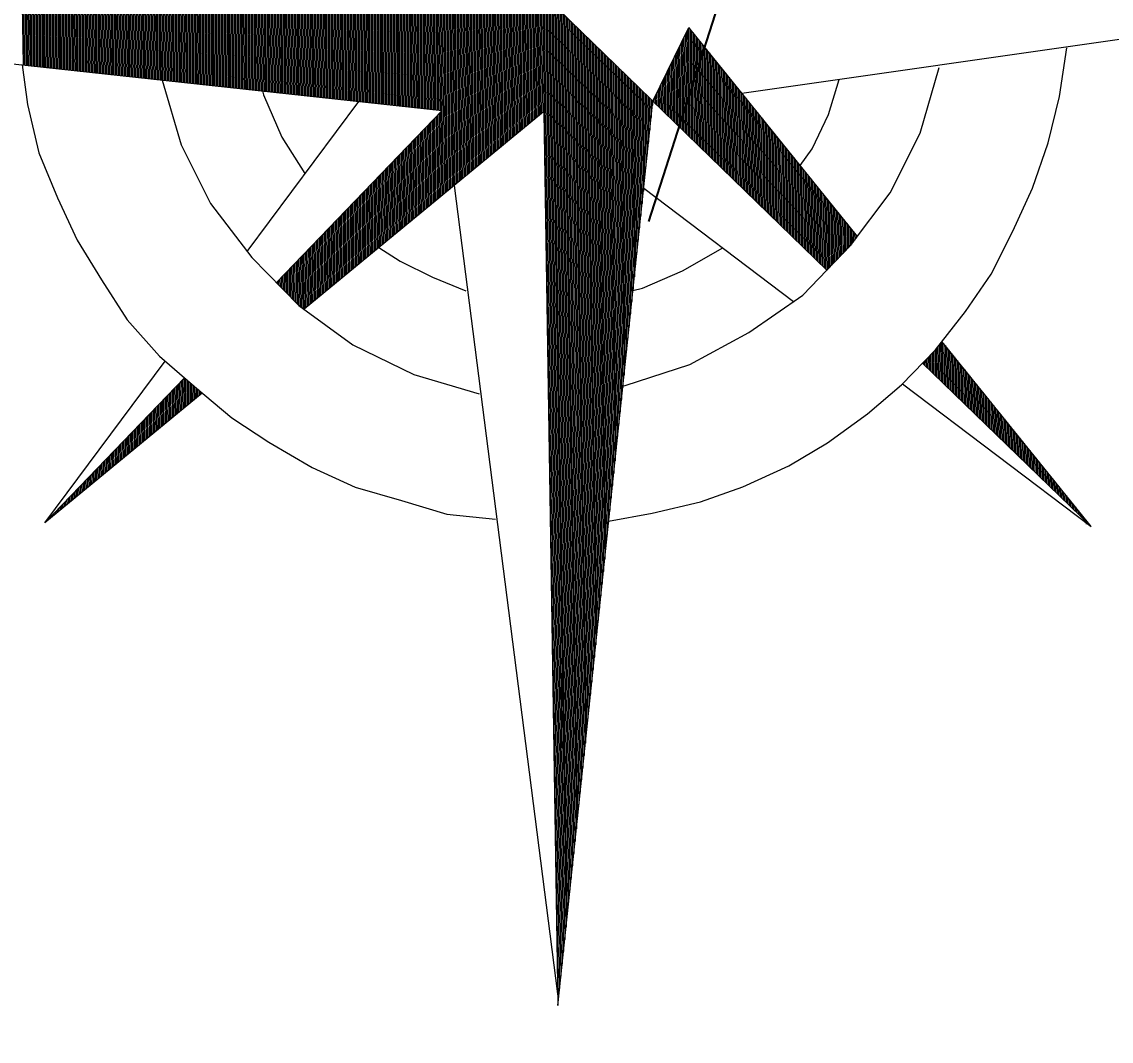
# Model space of a CAD drawing. Header units: metres. Extents: x -2639 to -2278, y 1912 to 2089.
# Drawn here: x -2352.7 to -2346.46, y 2069.83 to 2075.67 of the extents above; entities that cross this region are included whole.
import ezdxf

# ---------------------------------------------------------------- set-up
doc = ezdxf.new("R2010")
doc.units = ezdxf.units.M
for name, color, linetype in [('02', 2, 'Continuous'), ('4', 5, 'Continuous'), ('CONTORNO', 3, 'Continuous')]:
    doc.layers.add(name, color=color, linetype=linetype)
doc.layers.add('PLUMA-01', color=9, linetype='Continuous', lineweight=9)
doc.styles.add('ARIAL NARROW', font='ARIALN.TTF')

# ---------------------------------------------------------------- blocks, each defined once
blk = doc.blocks.new('*X4')
at = {"color": 0}
for p, q in [((-1.03065, 3.48125), (-1.02875, 3.48125)), ((-1.02905, 3.4825), (-1.0275, 3.4825)), ((-1.02745, 3.48375), (-1.02625, 3.48375)), ((-1.04187, 3.4725), (-1.0375, 3.4725)), ((-1.04026, 3.47375), (-1.03625, 3.47375)), ((-1.03866, 3.475), (-1.035, 3.475)), ((-1.03706, 3.47625), (-1.03375, 3.47625)), ((-1.03546, 3.4775), (-1.0325, 3.4775)), ((-1.03386, 3.47875), (-1.03125, 3.47875)), ((-1.03225, 3.48), (-1.03, 3.48)), ((-1.05308, 3.46375), (-1.04625, 3.46375)), ((-1.05148, 3.465), (-1.045, 3.465)), ((-1.04988, 3.46625), (-1.04375, 3.46625)), ((-1.04828, 3.4675), (-1.0425, 3.4675)), ((-1.04667, 3.46875), (-1.04125, 3.46875)), ((-1.04507, 3.47), (-1.04, 3.47)), ((-1.04347, 3.47125), (-1.03875, 3.47125)), ((-1.0659, 3.45375), (-1.05625, 3.45375)), ((-1.0643, 3.455), (-1.055, 3.455)), ((-1.06269, 3.45625), (-1.05375, 3.45625)), ((-1.06109, 3.4575), (-1.0525, 3.4575)), ((-1.05949, 3.45875), (-1.05125, 3.45875)), ((-1.05789, 3.46), (-1.05, 3.46)), ((-1.05629, 3.46125), (-1.04875, 3.46125)), ((-1.05468, 3.4625), (-1.0475, 3.4625)), ((-1.07711, 3.445), (-1.065, 3.445)), ((-1.07551, 3.44625), (-1.06375, 3.44625)), ((-1.07391, 3.4475), (-1.0625, 3.4475)), ((-1.07231, 3.44875), (-1.06125, 3.44875)), ((-1.07071, 3.45), (-1.06, 3.45)), ((-1.0691, 3.45125), (-1.05875, 3.45125)), ((-1.0675, 3.4525), (-1.0575, 3.4525)), ((-1.08833, 3.43625), (-1.07375, 3.43625)), ((-1.08673, 3.4375), (-1.0725, 3.4375)), ((-1.08512, 3.43875), (-1.07125, 3.43875)), ((-1.08352, 3.44), (-1.07, 3.44)), ((-1.08192, 3.44125), (-1.06875, 3.44125)), ((-1.08032, 3.4425), (-1.0675, 3.4425)), ((-1.07872, 3.44375), (-1.06625, 3.44375)), ((-1.10115, 3.42625), (-1.08375, 3.42625)), ((-1.09954, 3.4275), (-1.0825, 3.4275)), ((-1.09794, 3.42875), (-1.08125, 3.42875)), ((-1.09634, 3.43), (-1.08, 3.43)), ((-1.09474, 3.43125), (-1.07875, 3.43125)), ((-1.09314, 3.4325), (-1.0775, 3.4325)), ((-1.09153, 3.43375), (-1.07625, 3.43375)), ((-1.08993, 3.435), (-1.075, 3.435)), ((-1.11236, 3.4175), (-1.0925, 3.4175)), ((-1.11076, 3.41875), (-1.09125, 3.41875)), ((-1.10916, 3.42), (-1.09, 3.42)), ((-1.10756, 3.42125), (-1.08875, 3.42125)), ((-1.10595, 3.4225), (-1.0875, 3.4225)), ((-1.10435, 3.42375), (-1.08625, 3.42375)), ((-1.10275, 3.425), (-1.085, 3.425)), ((-1.12358, 3.40875), (-1.10125, 3.40875)), ((-1.12197, 3.41), (-1.1, 3.41)), ((-1.12037, 3.41125), (-1.09875, 3.41125)), ((-1.11877, 3.4125), (-1.0975, 3.4125)), ((-1.11717, 3.41375), (-1.09625, 3.41375)), ((-1.11557, 3.415), (-1.095, 3.415)), ((-1.11396, 3.41625), (-1.09375, 3.41625)), ((-1.13639, 3.39875), (-1.11125, 3.39875)), ((-1.13479, 3.4), (-1.11, 3.4)), ((-1.13319, 3.40125), (-1.10875, 3.40125)), ((-1.13159, 3.4025), (-1.1075, 3.4025)), ((-1.12999, 3.40375), (-1.10625, 3.40375)), ((-1.12838, 3.405), (-1.105, 3.405)), ((-1.12678, 3.40625), (-1.10375, 3.40625)), ((-1.12518, 3.4075), (-1.1025, 3.4075)), ((-1.14761, 3.39), (-1.12, 3.39)), ((-1.14601, 3.39125), (-1.11875, 3.39125)), ((-1.1444, 3.3925), (-1.1175, 3.3925)), ((-1.1428, 3.39375), (-1.11625, 3.39375)), ((-1.1412, 3.395), (-1.115, 3.395)), ((-1.1396, 3.39625), (-1.11375, 3.39625)), ((-1.138, 3.3975), (-1.1125, 3.3975)), ((-1.16043, 3.38), (-1.13, 3.38)), ((-1.15882, 3.38125), (-1.12875, 3.38125)), ((-1.15722, 3.3825), (-1.1275, 3.3825)), ((-1.15562, 3.38375), (-1.12625, 3.38375)), ((-1.15402, 3.385), (-1.125, 3.385)), ((-1.15242, 3.38625), (-1.12375, 3.38625)), ((-1.15081, 3.3875), (-1.1225, 3.3875)), ((-1.14921, 3.38875), (-1.12125, 3.38875)), ((-1.17164, 3.37125), (-1.13875, 3.37125)), ((-1.17004, 3.3725), (-1.1375, 3.3725)), ((-1.16844, 3.37375), (-1.13625, 3.37375)), ((-1.16684, 3.375), (-1.135, 3.375)), ((-1.16523, 3.37625), (-1.13375, 3.37625)), ((-1.16363, 3.3775), (-1.1325, 3.3775)), ((-1.16203, 3.37875), (-1.13125, 3.37875)), ((-1.17965, 3.365), (-1.145, 3.365)), ((-1.17885, 3.36375), (-1.14625, 3.36375)), ((-1.17805, 3.36625), (-1.14375, 3.36625)), ((-1.17731, 3.3625), (-1.1475, 3.3625)), ((-1.17645, 3.3675), (-1.1425, 3.3675)), ((-1.17485, 3.36875), (-1.14125, 3.36875)), ((-1.17324, 3.37), (-1.14, 3.37)), ((-1.17577, 3.36125), (-1.14875, 3.36125)), ((-1.17423, 3.36), (-1.15, 3.36)), ((-1.17275, 3.35875), (-1.15125, 3.35875)), ((-1.1715, 3.3575), (-1.1525, 3.3575)), ((-1.17025, 3.35625), (-1.15375, 3.35625)), ((-1.169, 3.355), (-1.155, 3.355)), ((-1.16775, 3.35375), (-1.15625, 3.35375)), ((-1.1665, 3.3525), (-1.1575, 3.3525)), ((-1.16525, 3.35125), (-1.15875, 3.35125)), ((-1.164, 3.35), (-1.16, 3.35)), ((-1.16275, 3.34875), (-1.16125, 3.34875)), ((-1.27738, 3.28875), (-1.26175, 3.28875)), ((-1.27578, 3.29), (-1.26329, 3.29)), ((-1.27418, 3.29125), (-1.26491, 3.29125)), ((-1.27258, 3.2925), (-1.26653, 3.2925)), ((-1.27098, 3.29375), (-1.26815, 3.29375)), ((-1.2886, 3.28), (-1.253, 3.28)), ((-1.287, 3.28125), (-1.25425, 3.28125)), ((-1.28539, 3.2825), (-1.2555, 3.2825)), ((-1.28379, 3.28375), (-1.25675, 3.28375)), ((-1.28219, 3.285), (-1.258, 3.285)), ((-1.28059, 3.28625), (-1.25925, 3.28625)), ((-1.27899, 3.2875), (-1.2605, 3.2875)), ((-1.30142, 3.27), (-1.243, 3.27)), ((-1.29981, 3.27125), (-1.24425, 3.27125)), ((-1.29821, 3.2725), (-1.2455, 3.2725)), ((-1.29661, 3.27375), (-1.24675, 3.27375)), ((-1.29501, 3.275), (-1.248, 3.275)), ((-1.29341, 3.27625), (-1.24925, 3.27625)), ((-1.2918, 3.2775), (-1.2505, 3.2775)), ((-1.2902, 3.27875), (-1.25175, 3.27875)), ((-1.31263, 3.26125), (-1.24878, 3.26125)), ((-1.31103, 3.2625), (-1.24753, 3.2625)), ((-1.30943, 3.26375), (-1.24627, 3.26375)), ((-1.30782, 3.265), (-1.24502, 3.265)), ((-1.30622, 3.26625), (-1.24376, 3.26625)), ((-1.30462, 3.2675), (-1.2425, 3.2675)), ((-1.30302, 3.26875), (-1.24175, 3.26875)), ((-1.32385, 3.2525), (-1.25757, 3.2525)), ((-1.32224, 3.25375), (-1.25632, 3.25375)), ((-1.32064, 3.255), (-1.25506, 3.255)), ((-1.31904, 3.25625), (-1.25381, 3.25625)), ((-1.31744, 3.2575), (-1.25255, 3.2575)), ((-1.31584, 3.25875), (-1.25129, 3.25875)), ((-1.31423, 3.26), (-1.25004, 3.26)), ((-1.33666, 3.2425), (-1.26762, 3.2425)), ((-1.33506, 3.24375), (-1.26636, 3.24375)), ((-1.33346, 3.245), (-1.26511, 3.245)), ((-1.33186, 3.24625), (-1.26385, 3.24625)), ((-1.33026, 3.2475), (-1.26259, 3.2475)), ((-1.32865, 3.24875), (-1.26134, 3.24875)), ((-1.32705, 3.25), (-1.26008, 3.25)), ((-1.32545, 3.25125), (-1.25883, 3.25125)), ((-1.34788, 3.23375), (-1.27641, 3.23375)), ((-1.34628, 3.235), (-1.27515, 3.235)), ((-1.34467, 3.23625), (-1.2739, 3.23625)), ((-1.34307, 3.2375), (-1.27264, 3.2375)), ((-1.34147, 3.23875), (-1.27138, 3.23875)), ((-1.33987, 3.24), (-1.27013, 3.24)), ((-1.33827, 3.24125), (-1.26887, 3.24125)), ((-1.35909, 3.225), (-1.2852, 3.225)), ((-1.35749, 3.22625), (-1.28394, 3.22625)), ((-1.35589, 3.2275), (-1.28269, 3.2275)), ((-1.35429, 3.22875), (-1.28143, 3.22875)), ((-1.35269, 3.23), (-1.28017, 3.23)), ((-1.35108, 3.23125), (-1.27892, 3.23125)), ((-1.34948, 3.2325), (-1.27766, 3.2325)), ((-1.37191, 3.215), (-1.29524, 3.215)), ((-1.37031, 3.21625), (-1.29399, 3.21625)), ((-1.36871, 3.2175), (-1.29273, 3.2175)), ((-1.3671, 3.21875), (-1.29147, 3.21875)), ((-1.3655, 3.22), (-1.29022, 3.22)), ((-1.3639, 3.22125), (-1.28896, 3.22125)), ((-1.3623, 3.2225), (-1.28771, 3.2225)), ((-1.3607, 3.22375), (-1.28645, 3.22375)), ((-1.38313, 3.20625), (-1.30403, 3.20625)), ((-1.38152, 3.2075), (-1.30278, 3.2075)), ((-1.37992, 3.20875), (-1.30152, 3.20875)), ((-1.37832, 3.21), (-1.30026, 3.21)), ((-1.37672, 3.21125), (-1.29901, 3.21125)), ((-1.37512, 3.2125), (-1.29775, 3.2125)), ((-1.37351, 3.21375), (-1.2965, 3.21375)), ((-1.39434, 3.1975), (-1.31282, 3.1975)), ((-1.39274, 3.19875), (-1.31156, 3.19875)), ((-1.39114, 3.2), (-1.31031, 3.2)), ((-1.38953, 3.20125), (-1.30905, 3.20125)), ((-1.38793, 3.2025), (-1.3078, 3.2025)), ((-1.38633, 3.20375), (-1.30654, 3.20375)), ((-1.38473, 3.205), (-1.30529, 3.205)), ((-1.40716, 3.1875), (-1.32287, 3.1875)), ((-1.40556, 3.18875), (-1.32161, 3.18875)), ((-1.40395, 3.19), (-1.32035, 3.19)), ((-1.40235, 3.19125), (-1.3191, 3.19125)), ((-1.40075, 3.1925), (-1.31784, 3.1925)), ((-1.39915, 3.19375), (-1.31659, 3.19375)), ((-1.39755, 3.195), (-1.31533, 3.195)), ((-1.39594, 3.19625), (-1.31408, 3.19625)), ((-1.41837, 3.17875), (-1.33166, 3.17875)), ((-1.41677, 3.18), (-1.3304, 3.18)), ((-1.41517, 3.18125), (-1.32914, 3.18125)), ((-1.41357, 3.1825), (-1.32789, 3.1825)), ((-1.41197, 3.18375), (-1.32663, 3.18375)), ((-1.41036, 3.185), (-1.32538, 3.185)), ((-1.40876, 3.18625), (-1.32412, 3.18625)), ((-1.43119, 3.16875), (-1.3417, 3.16875)), ((-1.42959, 3.17), (-1.34044, 3.17)), ((-1.42799, 3.17125), (-1.33919, 3.17125)), ((-1.42638, 3.1725), (-1.33793, 3.1725)), ((-1.42478, 3.17375), (-1.33668, 3.17375)), ((-1.42318, 3.175), (-1.33542, 3.175)), ((-1.42158, 3.17625), (-1.33417, 3.17625)), ((-1.41998, 3.1775), (-1.33291, 3.1775)), ((-1.44241, 3.16), (-1.35049, 3.16)), ((-1.4408, 3.16125), (-1.34923, 3.16125)), ((-1.4392, 3.1625), (-1.34798, 3.1625)), ((-1.4376, 3.16375), (-1.34672, 3.16375)), ((-1.436, 3.165), (-1.34547, 3.165)), ((-1.4344, 3.16625), (-1.34421, 3.16625)), ((-1.43279, 3.1675), (-1.34296, 3.1675)), ((-1.44721, 3.15625), (-1.35426, 3.15625)), ((-1.44707, 3.155), (-1.35551, 3.155)), ((-1.44561, 3.1575), (-1.353, 3.1575)), ((-1.44462, 3.15375), (-1.35677, 3.15375)), ((-1.44401, 3.15875), (-1.35175, 3.15875)), ((-1.44216, 3.1525), (-1.35802, 3.1525)), ((-1.4397, 3.15125), (-1.35928, 3.15125)), ((-1.43725, 3.15), (-1.36053, 3.15)), ((-1.43479, 3.14875), (-1.36179, 3.14875)), ((-1.43234, 3.1475), (-1.36305, 3.1475)), ((-1.42988, 3.14625), (-1.3643, 3.14625)), ((-1.42742, 3.145), (-1.36556, 3.145)), ((-1.42497, 3.14375), (-1.36681, 3.14375)), ((-1.42251, 3.1425), (-1.36807, 3.1425)), ((-1.42005, 3.14125), (-1.36932, 3.14125)), ((-1.4176, 3.14), (-1.37058, 3.14)), ((-1.41514, 3.13875), (-1.37184, 3.13875)), ((-1.41269, 3.1375), (-1.37309, 3.1375)), ((-1.41023, 3.13625), (-1.37435, 3.13625)), ((-1.40777, 3.135), (-1.3756, 3.135)), ((-1.40532, 3.13375), (-1.37686, 3.13375)), ((-1.40286, 3.1325), (-1.37811, 3.1325)), ((-1.40041, 3.13125), (-1.37937, 3.13125)), ((-1.39795, 3.13), (-1.38063, 3.13)), ((-1.39549, 3.12875), (-1.38188, 3.12875)), ((-1.39304, 3.1275), (-1.38314, 3.1275)), ((-1.39058, 3.12625), (-1.38439, 3.12625)), ((-1.38813, 3.125), (-1.38565, 3.125))]:
    blk.add_line(p, q, dxfattribs=at)
blk = doc.blocks.new('*X5')
at = {"color": 0}
for p, q in [((-1.3869, 3.12375), (-1.38305, 3.12375)), ((-1.39695, 3.11375), (-1.30043, 3.11375)), ((-1.39569, 3.115), (-1.31076, 3.115)), ((-1.39444, 3.11625), (-1.32108, 3.11625)), ((-1.39318, 3.1175), (-1.33141, 3.1175)), ((-1.39193, 3.11875), (-1.34174, 3.11875)), ((-1.39067, 3.12), (-1.35207, 3.12)), ((-1.38941, 3.12125), (-1.3624, 3.12125)), ((-1.38816, 3.1225), (-1.37272, 3.1225)), ((-1.40574, 3.105), (-1.22814, 3.105)), ((-1.40448, 3.10625), (-1.23846, 3.10625)), ((-1.40323, 3.1075), (-1.24879, 3.1075)), ((-1.40197, 3.10875), (-1.25912, 3.10875)), ((-1.40072, 3.11), (-1.26945, 3.11)), ((-1.39946, 3.11125), (-1.27977, 3.11125)), ((-1.3982, 3.1125), (-1.2901, 3.1125)), ((-1.41453, 3.09625), (-1.15584, 3.09625)), ((-1.41327, 3.0975), (-1.16617, 3.0975)), ((-1.41202, 3.09875), (-1.1765, 3.09875)), ((-1.41076, 3.1), (-1.18683, 3.1)), ((-1.40951, 3.10125), (-1.19715, 3.10125)), ((-1.40825, 3.1025), (-1.20748, 3.1025)), ((-1.40699, 3.10375), (-1.21781, 3.10375)), ((-1.42457, 3.08625), (-1.07322, 3.08625)), ((-1.42332, 3.0875), (-1.08355, 3.0875)), ((-1.42206, 3.08875), (-1.09388, 3.08875)), ((-1.42081, 3.09), (-1.1042, 3.09)), ((-1.41955, 3.09125), (-1.11453, 3.09125)), ((-1.41829, 3.0925), (-1.12486, 3.0925)), ((-1.41704, 3.09375), (-1.13519, 3.09375)), ((-1.41578, 3.095), (-1.14551, 3.095)), ((-1.43336, 3.0775), (-1.00093, 3.0775)), ((-1.43211, 3.07875), (-1.01125, 3.07875)), ((-1.43085, 3.08), (-1.02158, 3.08)), ((-1.4296, 3.08125), (-1.03191, 3.08125)), ((-1.42834, 3.0825), (-1.04224, 3.0825)), ((-1.42708, 3.08375), (-1.05257, 3.08375)), ((-1.42583, 3.085), (-1.06289, 3.085)), ((-1.44215, 3.06875), (-0.92863, 3.06875)), ((-1.4409, 3.07), (-0.93896, 3.07)), ((-1.43964, 3.07125), (-0.94929, 3.07125)), ((-1.43838, 3.0725), (-0.95962, 3.0725)), ((-1.43713, 3.07375), (-0.96994, 3.07375)), ((-1.43587, 3.075), (-0.98027, 3.075)), ((-1.43462, 3.07625), (-0.9906, 3.07625)), ((-1.4522, 3.05875), (-0.84601, 3.05875)), ((-1.45094, 3.06), (-0.85634, 3.06)), ((-1.44969, 3.06125), (-0.86667, 3.06125)), ((-1.44843, 3.0625), (-0.877, 3.0625)), ((-1.44717, 3.06375), (-0.88732, 3.06375)), ((-1.44592, 3.065), (-0.89765, 3.065)), ((-1.44466, 3.06625), (-0.90798, 3.06625)), ((-1.44341, 3.0675), (-0.91831, 3.0675)), ((-1.46099, 3.05), (-0.77372, 3.05)), ((-1.45973, 3.05125), (-0.78405, 3.05125)), ((-1.45848, 3.0525), (-0.79437, 3.0525)), ((-1.45722, 3.05375), (-0.8047, 3.05375)), ((-1.45596, 3.055), (-0.81503, 3.055)), ((-1.45471, 3.05625), (-0.82536, 3.05625)), ((-1.45345, 3.0575), (-0.83568, 3.0575)), ((-1.46978, 3.04125), (-0.70142, 3.04125)), ((-1.46852, 3.0425), (-0.71175, 3.0425)), ((-1.46726, 3.04375), (-0.72208, 3.04375)), ((-1.46601, 3.045), (-0.73241, 3.045)), ((-1.46475, 3.04625), (-0.74274, 3.04625)), ((-1.4635, 3.0475), (-0.75306, 3.0475)), ((-1.46224, 3.04875), (-0.76339, 3.04875)), ((-1.476, 3.035), (-0.64979, 3.035)), ((-1.476, 3.03375), (-0.63946, 3.03375)), ((-1.476, 3.0325), (-0.62913, 3.0325)), ((-1.476, 3.03125), (-1.37835, 3.03125)), ((-1.4748, 3.03625), (-0.66011, 3.03625)), ((-1.47354, 3.0375), (-0.67044, 3.0375)), ((-1.47229, 3.03875), (-0.68077, 3.03875)), ((-1.47103, 3.04), (-0.6911, 3.04)), ((-1.476, 3.03), (-1.37735, 3.03)), ((-1.476, 3.02875), (-1.37635, 3.02875)), ((-1.476, 3.0275), (-1.37536, 3.0275)), ((-1.476, 3.02625), (-1.37436, 3.02625)), ((-1.476, 3.025), (-1.37336, 3.025)), ((-1.476, 3.02375), (-1.37236, 3.02375)), ((-1.476, 3.0225), (-1.37137, 3.0225)), ((-1.476, 3.02125), (-1.37037, 3.02125)), ((-1.476, 3.02), (-1.36937, 3.02)), ((-1.476, 3.01875), (-1.36837, 3.01875)), ((-1.476, 3.0175), (-1.36738, 3.0175)), ((-1.476, 3.01625), (-1.36638, 3.01625)), ((-1.476, 3.015), (-1.36538, 3.015)), ((-1.476, 3.01375), (-1.36438, 3.01375)), ((-1.476, 3.0125), (-1.36339, 3.0125)), ((-1.476, 3.01125), (-1.36239, 3.01125)), ((-1.476, 3.01), (-1.36139, 3.01)), ((-1.476, 3.00875), (-1.36039, 3.00875)), ((-1.476, 3.0075), (-1.3594, 3.0075)), ((-1.476, 3.00625), (-1.3584, 3.00625)), ((-1.476, 3.005), (-1.3574, 3.005)), ((-1.476, 3.00375), (-1.3564, 3.00375)), ((-1.476, 3.0025), (-1.35541, 3.0025)), ((-1.476, 3.00125), (-1.35441, 3.00125)), ((-1.476, 3), (-1.35341, 3)), ((-1.476, 2.99875), (-1.35241, 2.99875)), ((-1.476, 2.9975), (-1.35142, 2.9975)), ((-1.476, 2.99625), (-1.35042, 2.99625)), ((-1.476, 2.995), (-1.34942, 2.995)), ((-1.476, 2.99375), (-1.34842, 2.99375)), ((-1.476, 2.9925), (-1.34743, 2.9925)), ((-1.476, 2.99125), (-1.34643, 2.99125)), ((-1.476, 2.99), (-1.34543, 2.99)), ((-1.476, 2.98875), (-1.34443, 2.98875)), ((-1.476, 2.9875), (-1.34344, 2.9875)), ((-1.476, 2.98625), (-1.34244, 2.98625)), ((-1.476, 2.985), (-1.34144, 2.985)), ((-1.476, 2.98375), (-1.34044, 2.98375)), ((-1.476, 2.9825), (-1.33945, 2.9825)), ((-1.476, 2.98125), (-1.33845, 2.98125)), ((-1.476, 2.98), (-1.33745, 2.98)), ((-1.476, 2.97875), (-1.33645, 2.97875)), ((-1.476, 2.9775), (-1.33546, 2.9775)), ((-1.476, 2.97625), (-1.33446, 2.97625)), ((-1.476, 2.975), (-1.33346, 2.975)), ((-1.476, 2.97375), (-1.33246, 2.97375)), ((-1.476, 2.9725), (-1.33147, 2.9725)), ((-1.476, 2.97125), (-1.33047, 2.97125)), ((-1.476, 2.97), (-1.32947, 2.97)), ((-1.476, 2.96875), (-1.32847, 2.96875)), ((-1.476, 2.9675), (-1.32748, 2.9675)), ((-1.476, 2.96625), (-1.32648, 2.96625)), ((-1.476, 2.965), (-1.32548, 2.965)), ((-1.476, 2.96375), (-1.32448, 2.96375)), ((-1.476, 2.9625), (-1.32349, 2.9625)), ((-1.476, 2.96125), (-1.32249, 2.96125)), ((-1.476, 2.96), (-1.32149, 2.96)), ((-1.476, 2.95875), (-1.32049, 2.95875)), ((-1.476, 2.9575), (-1.3195, 2.9575)), ((-1.476, 2.95625), (-1.3185, 2.95625)), ((-1.476, 2.955), (-1.3175, 2.955)), ((-1.476, 2.95375), (-1.3165, 2.95375)), ((-1.476, 2.9525), (-1.31551, 2.9525)), ((-1.476, 2.95125), (-1.31451, 2.95125)), ((-1.476, 2.95), (-1.31351, 2.95)), ((-1.476, 2.94875), (-1.31251, 2.94875)), ((-1.476, 2.9475), (-1.31152, 2.9475)), ((-1.476, 2.94625), (-1.38136, 2.94625)), ((-1.476, 2.945), (-1.38151, 2.945)), ((-1.476, 2.94375), (-1.38167, 2.94375)), ((-1.476, 2.9425), (-1.38183, 2.9425)), ((-1.476, 2.94125), (-1.38198, 2.94125)), ((-1.476, 2.94), (-1.38214, 2.94)), ((-1.38107, 2.94625), (-1.31052, 2.94625)), ((-1.37981, 2.945), (-1.30952, 2.945)), ((-1.37855, 2.94375), (-1.30852, 2.94375)), ((-1.3773, 2.9425), (-1.30753, 2.9425)), ((-1.37604, 2.94125), (-1.30653, 2.94125)), ((-1.37478, 2.94), (-1.30553, 2.94)), ((-1.476, 2.93875), (-1.3823, 2.93875)), ((-1.476, 2.9375), (-1.38245, 2.9375)), ((-1.476, 2.93625), (-1.38261, 2.93625)), ((-1.476, 2.935), (-1.38277, 2.935)), ((-1.476, 2.93375), (-1.38292, 2.93375)), ((-1.476, 2.9325), (-1.38308, 2.9325)), ((-1.476, 2.93125), (-1.38323, 2.93125)), ((-1.476, 2.93), (-1.38339, 2.93)), ((-1.37353, 2.93875), (-1.30453, 2.93875)), ((-1.37227, 2.9375), (-1.30354, 2.9375)), ((-1.37101, 2.93625), (-1.30254, 2.93625)), ((-1.36976, 2.935), (-1.30154, 2.935)), ((-1.3685, 2.93375), (-1.30054, 2.93375)), ((-1.36724, 2.9325), (-1.29955, 2.9325)), ((-1.36599, 2.93125), (-1.29855, 2.93125)), ((-1.36473, 2.93), (-1.29755, 2.93)), ((-1.476, 2.92875), (-1.38355, 2.92875)), ((-1.476, 2.9275), (-1.3837, 2.9275)), ((-1.476, 2.92625), (-1.38386, 2.92625)), ((-1.476, 2.925), (-1.38402, 2.925)), ((-1.476, 2.92375), (-1.38417, 2.92375)), ((-1.476, 2.9225), (-1.38433, 2.9225)), ((-1.476, 2.92125), (-1.38449, 2.92125)), ((-1.36347, 2.92875), (-1.29655, 2.92875)), ((-1.36222, 2.9275), (-1.29556, 2.9275)), ((-1.36096, 2.92625), (-1.29456, 2.92625)), ((-1.3597, 2.925), (-1.29356, 2.925)), ((-1.35845, 2.92375), (-1.29256, 2.92375)), ((-1.35719, 2.9225), (-1.29157, 2.9225)), ((-1.35593, 2.92125), (-1.29057, 2.92125)), ((-1.476, 2.92), (-1.38464, 2.92)), ((-1.476, 2.91875), (-1.3848, 2.91875)), ((-1.476, 2.9175), (-1.38496, 2.9175)), ((-1.476, 2.91625), (-1.38511, 2.91625)), ((-1.476, 2.915), (-1.38527, 2.915)), ((-1.476, 2.91375), (-1.38542, 2.91375)), ((-1.476, 2.9125), (-1.38558, 2.9125)), ((-1.35468, 2.92), (-1.28957, 2.92)), ((-1.35342, 2.91875), (-1.28857, 2.91875)), ((-1.35216, 2.9175), (-1.28758, 2.9175)), ((-1.35091, 2.91625), (-1.28658, 2.91625)), ((-1.34965, 2.915), (-1.28558, 2.915)), ((-1.34839, 2.91375), (-1.28458, 2.91375)), ((-1.34714, 2.9125), (-1.28359, 2.9125)), ((-1.476, 2.91125), (-1.38574, 2.91125)), ((-1.476, 2.91), (-1.38589, 2.91)), ((-1.476, 2.90875), (-1.38605, 2.90875)), ((-1.476, 2.9075), (-1.38621, 2.9075)), ((-1.476, 2.90625), (-1.38636, 2.90625)), ((-1.476, 2.905), (-1.38652, 2.905)), ((-1.476, 2.90375), (-1.38668, 2.90375)), ((-1.476, 2.9025), (-1.38683, 2.9025)), ((-1.34588, 2.91125), (-1.28259, 2.91125)), ((-1.34462, 2.91), (-1.28159, 2.91)), ((-1.34337, 2.90875), (-1.28059, 2.90875)), ((-1.34211, 2.9075), (-1.2796, 2.9075)), ((-1.34085, 2.90625), (-1.2786, 2.90625)), ((-1.3396, 2.905), (-1.2776, 2.905)), ((-1.33834, 2.90375), (-1.2766, 2.90375)), ((-1.33708, 2.9025), (-1.27561, 2.9025)), ((-1.476, 2.90125), (-1.38699, 2.90125)), ((-1.476, 2.9), (-1.38715, 2.9)), ((-1.476, 2.89875), (-1.3873, 2.89875)), ((-1.476, 2.8975), (-1.38746, 2.8975)), ((-1.476, 2.89625), (-1.38761, 2.89625)), ((-1.476, 2.895), (-1.38777, 2.895)), ((-1.476, 2.89375), (-1.38793, 2.89375)), ((-1.33583, 2.90125), (-1.27461, 2.90125)), ((-1.33457, 2.9), (-1.27361, 2.9)), ((-1.33331, 2.89875), (-1.27261, 2.89875)), ((-1.33206, 2.8975), (-1.27162, 2.8975)), ((-1.3308, 2.89625), (-1.27062, 2.89625)), ((-1.32954, 2.895), (-1.26962, 2.895)), ((-1.32829, 2.89375), (-1.26862, 2.89375)), ((-1.476, 2.8925), (-1.38808, 2.8925)), ((-1.476, 2.89125), (-1.38824, 2.89125)), ((-1.476, 2.89), (-1.3884, 2.89)), ((-1.476, 2.88875), (-1.38855, 2.88875)), ((-1.476, 2.8875), (-1.38871, 2.8875)), ((-1.476, 2.88625), (-1.38887, 2.88625)), ((-1.476, 2.885), (-1.38902, 2.885)), ((-1.32703, 2.8925), (-1.26763, 2.8925)), ((-1.32577, 2.89125), (-1.26663, 2.89125)), ((-1.32452, 2.89), (-1.26563, 2.89)), ((-1.32326, 2.88875), (-1.26463, 2.88875)), ((-1.322, 2.8875), (-1.26364, 2.8875)), ((-1.32075, 2.88625), (-1.26264, 2.88625)), ((-1.31949, 2.885), (-1.26164, 2.885)), ((-1.476, 2.88375), (-1.38918, 2.88375)), ((-1.476, 2.8825), (-1.38934, 2.8825)), ((-1.476, 2.88125), (-1.38949, 2.88125)), ((-1.476, 2.88), (-1.38965, 2.88)), ((-1.476, 2.87875), (-1.3898, 2.87875)), ((-1.476, 2.8775), (-1.38996, 2.8775)), ((-1.476, 2.87625), (-1.39012, 2.87625)), ((-1.476, 2.875), (-1.39027, 2.875)), ((-1.31823, 2.88375), (-1.26064, 2.88375)), ((-1.31698, 2.8825), (-1.25965, 2.8825)), ((-1.31572, 2.88125), (-1.25865, 2.88125)), ((-1.31446, 2.88), (-1.25765, 2.88)), ((-1.31321, 2.87875), (-1.25665, 2.87875)), ((-1.31195, 2.8775), (-1.25566, 2.8775)), ((-1.31069, 2.87625), (-1.25466, 2.87625)), ((-1.30944, 2.875), (-1.25366, 2.875)), ((-1.476, 2.87375), (-1.39043, 2.87375)), ((-1.476, 2.8725), (-1.39059, 2.8725)), ((-1.476, 2.87125), (-1.39074, 2.87125)), ((-1.476, 2.87), (-1.3909, 2.87)), ((-1.476, 2.86875), (-1.39106, 2.86875)), ((-1.476, 2.8675), (-1.39121, 2.8675)), ((-1.476, 2.86625), (-1.39137, 2.86625)), ((-1.30818, 2.87375), (-1.25266, 2.87375)), ((-1.30692, 2.8725), (-1.25167, 2.8725)), ((-1.30567, 2.87125), (-1.25067, 2.87125)), ((-1.30441, 2.87), (-1.24967, 2.87)), ((-1.30315, 2.86875), (-1.24867, 2.86875)), ((-1.3019, 2.8675), (-1.24768, 2.8675)), ((-1.30064, 2.86625), (-1.24668, 2.86625)), ((-1.476, 2.865), (-1.39153, 2.865)), ((-1.476, 2.86375), (-1.39168, 2.86375)), ((-1.476, 2.8625), (-1.39184, 2.8625)), ((-1.476, 2.86125), (-1.39199, 2.86125)), ((-1.476, 2.86), (-1.39215, 2.86)), ((-1.476, 2.85875), (-1.39231, 2.85875)), ((-1.476, 2.8575), (-1.39246, 2.8575)), ((-1.29938, 2.865), (-1.24568, 2.865)), ((-1.29813, 2.86375), (-1.24468, 2.86375)), ((-1.29687, 2.8625), (-1.24369, 2.8625)), ((-1.29561, 2.86125), (-1.24269, 2.86125)), ((-1.29436, 2.86), (-1.24169, 2.86)), ((-1.2931, 2.85875), (-1.24069, 2.85875)), ((-1.29184, 2.8575), (-1.2397, 2.8575)), ((-1.476, 2.85625), (-1.39262, 2.85625)), ((-1.476, 2.855), (-1.39278, 2.855)), ((-1.476, 2.85375), (-1.39293, 2.85375)), ((-1.476, 2.8525), (-1.39309, 2.8525)), ((-1.476, 2.85125), (-1.39325, 2.85125)), ((-1.476, 2.85), (-1.3934, 2.85)), ((-1.476, 2.84875), (-1.39356, 2.84875)), ((-1.476, 2.8475), (-1.39372, 2.8475)), ((-1.29059, 2.85625), (-1.2387, 2.85625)), ((-1.28933, 2.855), (-1.2377, 2.855)), ((-1.28807, 2.85375), (-1.2367, 2.85375)), ((-1.28682, 2.8525), (-1.23571, 2.8525)), ((-1.28556, 2.85125), (-1.23471, 2.85125)), ((-1.2843, 2.85), (-1.23371, 2.85)), ((-1.28305, 2.84875), (-1.23271, 2.84875)), ((-1.28179, 2.8475), (-1.23172, 2.8475)), ((-1.476, 2.84625), (-1.39387, 2.84625)), ((-1.476, 2.845), (-1.39403, 2.845)), ((-1.476, 2.84375), (-1.39418, 2.84375)), ((-1.476, 2.8425), (-1.39434, 2.8425)), ((-1.476, 2.84125), (-1.3945, 2.84125)), ((-1.476, 2.84), (-1.39465, 2.84)), ((-1.476, 2.83875), (-1.39481, 2.83875)), ((-1.28053, 2.84625), (-1.23072, 2.84625)), ((-1.27928, 2.845), (-1.22972, 2.845)), ((-1.27802, 2.84375), (-1.22872, 2.84375)), ((-1.27676, 2.8425), (-1.22773, 2.8425)), ((-1.27551, 2.84125), (-1.22673, 2.84125)), ((-1.27425, 2.84), (-1.22573, 2.84)), ((-1.27299, 2.83875), (-1.22473, 2.83875)), ((-1.476, 2.8375), (-1.39497, 2.8375)), ((-1.476, 2.83625), (-1.39512, 2.83625)), ((-1.476, 2.835), (-1.39528, 2.835)), ((-1.476, 2.83375), (-1.39544, 2.83375)), ((-1.476, 2.8325), (-1.39559, 2.8325)), ((-1.476, 2.83125), (-1.39575, 2.83125)), ((-1.476, 2.83), (-1.39591, 2.83)), ((-1.27174, 2.8375), (-1.22374, 2.8375)), ((-1.27048, 2.83625), (-1.22274, 2.83625)), ((-1.26922, 2.835), (-1.22174, 2.835)), ((-1.26797, 2.83375), (-1.22074, 2.83375)), ((-1.26671, 2.8325), (-1.21975, 2.8325)), ((-1.26545, 2.83125), (-1.21875, 2.83125)), ((-1.2642, 2.83), (-1.21775, 2.83)), ((-1.476, 2.82875), (-1.39606, 2.82875)), ((-1.476, 2.8275), (-1.39622, 2.8275)), ((-1.476, 2.82625), (-1.39637, 2.82625)), ((-1.476, 2.825), (-1.39653, 2.825)), ((-1.476, 2.82375), (-1.39669, 2.82375)), ((-1.476, 2.8225), (-1.39684, 2.8225)), ((-1.476, 2.82125), (-1.397, 2.82125)), ((-1.476, 2.82), (-1.39716, 2.82)), ((-1.26294, 2.82875), (-1.21675, 2.82875)), ((-1.26168, 2.8275), (-1.21576, 2.8275)), ((-1.26043, 2.82625), (-1.21654, 2.82625)), ((-1.25917, 2.825), (-1.21749, 2.825)), ((-1.25791, 2.82375), (-1.21843, 2.82375)), ((-1.25666, 2.8225), (-1.21953, 2.8225)), ((-1.2554, 2.82125), (-1.22084, 2.82125)), ((-1.25414, 2.82), (-1.22215, 2.82)), ((-1.476, 2.81875), (-1.39731, 2.81875)), ((-1.476, 2.8175), (-1.39747, 2.8175)), ((-1.476, 2.81625), (-1.39763, 2.81625)), ((-1.476, 2.815), (-1.39778, 2.815)), ((-1.476, 2.81375), (-1.39794, 2.81375)), ((-1.476, 2.8125), (-1.3981, 2.8125)), ((-1.476, 2.81125), (-1.39825, 2.81125)), ((-1.25289, 2.81875), (-1.22347, 2.81875)), ((-1.25163, 2.8175), (-1.22478, 2.8175)), ((-1.25037, 2.81625), (-1.2261, 2.81625)), ((-1.24912, 2.815), (-1.22741, 2.815)), ((-1.24786, 2.81375), (-1.22872, 2.81375)), ((-1.2466, 2.8125), (-1.23004, 2.8125)), ((-1.24535, 2.81125), (-1.23135, 2.81125)), ((-1.476, 2.81), (-1.39841, 2.81)), ((-1.476, 2.80875), (-1.39856, 2.80875)), ((-1.476, 2.8075), (-1.39872, 2.8075)), ((-1.476, 2.80625), (-1.39888, 2.80625)), ((-1.476, 2.805), (-1.39903, 2.805)), ((-1.476, 2.80375), (-1.39919, 2.80375)), ((-1.476, 2.8025), (-1.39935, 2.8025)), ((-1.24409, 2.81), (-1.23267, 2.81)), ((-1.24283, 2.80875), (-1.23398, 2.80875)), ((-1.24158, 2.8075), (-1.23529, 2.8075)), ((-1.24032, 2.80625), (-1.23661, 2.80625)), ((-1.23906, 2.805), (-1.23792, 2.805)), ((-1.476, 2.80125), (-1.3995, 2.80125)), ((-1.476, 2.8), (-1.39966, 2.8)), ((-1.476, 2.79875), (-1.39982, 2.79875)), ((-1.476, 2.7975), (-1.39997, 2.7975)), ((-1.476, 2.79625), (-1.40013, 2.79625)), ((-1.476, 2.795), (-1.40029, 2.795)), ((-1.476, 2.79375), (-1.40044, 2.79375)), ((-1.476, 2.7925), (-1.4006, 2.7925)), ((-1.476, 2.79125), (-1.40076, 2.79125)), ((-1.476, 2.79), (-1.40091, 2.79)), ((-1.476, 2.78875), (-1.40107, 2.78875)), ((-1.476, 2.7875), (-1.40122, 2.7875)), ((-1.476, 2.78625), (-1.40138, 2.78625)), ((-1.476, 2.785), (-1.40154, 2.785)), ((-1.476, 2.78375), (-1.40169, 2.78375)), ((-1.476, 2.7825), (-1.40185, 2.7825)), ((-1.476, 2.78125), (-1.40201, 2.78125)), ((-1.476, 2.78), (-1.40216, 2.78)), ((-1.476, 2.77875), (-1.40232, 2.77875)), ((-1.476, 2.7775), (-1.40248, 2.7775)), ((-1.476, 2.77625), (-1.40263, 2.77625)), ((-1.476, 2.775), (-1.40279, 2.775)), ((-1.476, 2.77375), (-1.40295, 2.77375)), ((-1.476, 2.7725), (-1.4031, 2.7725)), ((-1.476, 2.77125), (-1.40326, 2.77125)), ((-1.476, 2.77), (-1.40341, 2.77)), ((-1.476, 2.76875), (-1.40357, 2.76875)), ((-1.476, 2.7675), (-1.40373, 2.7675)), ((-1.476, 2.76625), (-1.40388, 2.76625)), ((-1.476, 2.765), (-1.40404, 2.765)), ((-1.476, 2.76375), (-1.4042, 2.76375)), ((-1.476, 2.7625), (-1.40435, 2.7625)), ((-1.476, 2.76125), (-1.40451, 2.76125)), ((-1.476, 2.76), (-1.40467, 2.76)), ((-1.476, 2.75875), (-1.40482, 2.75875)), ((-1.476, 2.7575), (-1.40498, 2.7575)), ((-1.476, 2.75625), (-1.40514, 2.75625)), ((-1.476, 2.755), (-1.40529, 2.755)), ((-1.476, 2.75375), (-1.40545, 2.75375)), ((-1.476, 2.7525), (-1.4056, 2.7525)), ((-1.476, 2.75125), (-1.40576, 2.75125)), ((-1.476, 2.75), (-1.40592, 2.75)), ((-1.476, 2.74875), (-1.40607, 2.74875)), ((-1.476, 2.7475), (-1.40623, 2.7475)), ((-1.476, 2.74625), (-1.40639, 2.74625)), ((-1.476, 2.745), (-1.40654, 2.745)), ((-1.476, 2.74375), (-1.4067, 2.74375)), ((-1.476, 2.7425), (-1.40686, 2.7425)), ((-1.476, 2.74125), (-1.40701, 2.74125)), ((-1.476, 2.74), (-1.40717, 2.74)), ((-1.476, 2.73875), (-1.40733, 2.73875)), ((-1.476, 2.7375), (-1.40748, 2.7375)), ((-1.14895, 2.7375), (-1.14394, 2.7375)), ((-1.14786, 2.73875), (-1.14493, 2.73875)), ((-1.14677, 2.74), (-1.14593, 2.74)), ((-1.476, 2.73625), (-1.40764, 2.73625)), ((-1.476, 2.735), (-1.40779, 2.735)), ((-1.476, 2.73375), (-1.40795, 2.73375)), ((-1.476, 2.7325), (-1.40811, 2.7325)), ((-1.476, 2.73125), (-1.40826, 2.73125)), ((-1.476, 2.73), (-1.40842, 2.73)), ((-1.476, 2.72875), (-1.40858, 2.72875)), ((-1.15671, 2.72875), (-1.13695, 2.72875)), ((-1.15559, 2.73), (-1.13795, 2.73)), ((-1.15447, 2.73125), (-1.13895, 2.73125)), ((-1.15334, 2.7325), (-1.13995, 2.7325)), ((-1.15222, 2.73375), (-1.14094, 2.73375)), ((-1.15113, 2.735), (-1.14194, 2.735)), ((-1.15004, 2.73625), (-1.14294, 2.73625)), ((-1.476, 2.7275), (-1.40873, 2.7275)), ((-1.476, 2.72625), (-1.40889, 2.72625)), ((-1.476, 2.725), (-1.40905, 2.725)), ((-1.476, 2.72375), (-1.4092, 2.72375)), ((-1.476, 2.7225), (-1.40936, 2.7225)), ((-1.476, 2.72125), (-1.40952, 2.72125)), ((-1.476, 2.72), (-1.40967, 2.72)), ((-1.476, 2.71875), (-1.40983, 2.71875)), ((-1.15895, 2.72625), (-1.13496, 2.72625)), ((-1.15864, 2.725), (-1.13396, 2.725)), ((-1.15783, 2.7275), (-1.13596, 2.7275)), ((-1.15738, 2.72375), (-1.13296, 2.72375)), ((-1.15612, 2.7225), (-1.13197, 2.7225)), ((-1.15487, 2.72125), (-1.13097, 2.72125)), ((-1.15361, 2.72), (-1.12997, 2.72)), ((-1.15235, 2.71875), (-1.12897, 2.71875)), ((-1.476, 2.7175), (-1.40998, 2.7175)), ((-1.476, 2.71625), (-1.41014, 2.71625)), ((-1.476, 2.715), (-1.4103, 2.715)), ((-1.476, 2.71375), (-1.41045, 2.71375)), ((-1.476, 2.7125), (-1.41061, 2.7125)), ((-1.476, 2.71125), (-1.41077, 2.71125)), ((-1.476, 2.71), (-1.41092, 2.71)), ((-1.1511, 2.7175), (-1.12798, 2.7175)), ((-1.14984, 2.71625), (-1.12698, 2.71625)), ((-1.14858, 2.715), (-1.12598, 2.715)), ((-1.14733, 2.71375), (-1.12498, 2.71375)), ((-1.14607, 2.7125), (-1.12399, 2.7125)), ((-1.14481, 2.71125), (-1.12299, 2.71125)), ((-1.14356, 2.71), (-1.12199, 2.71)), ((-1.476, 2.70875), (-1.41108, 2.70875)), ((-1.476, 2.7075), (-1.41124, 2.7075)), ((-1.476, 2.70625), (-1.41139, 2.70625)), ((-1.476, 2.705), (-1.41155, 2.705)), ((-1.476, 2.70375), (-1.41171, 2.70375)), ((-1.476, 2.7025), (-1.41186, 2.7025)), ((-1.476, 2.70125), (-1.41202, 2.70125)), ((-1.1423, 2.70875), (-1.12099, 2.70875)), ((-1.14104, 2.7075), (-1.12, 2.7075)), ((-1.13979, 2.70625), (-1.119, 2.70625)), ((-1.13853, 2.705), (-1.118, 2.705)), ((-1.13727, 2.70375), (-1.117, 2.70375)), ((-1.13602, 2.7025), (-1.11601, 2.7025)), ((-1.13476, 2.70125), (-1.11501, 2.70125)), ((-1.476, 2.7), (-1.41217, 2.7)), ((-1.476, 2.69875), (-1.41233, 2.69875)), ((-1.476, 2.6975), (-1.41249, 2.6975)), ((-1.476, 2.69625), (-1.41264, 2.69625)), ((-1.476, 2.695), (-1.4128, 2.695)), ((-1.476, 2.69375), (-1.41296, 2.69375)), ((-1.476, 2.6925), (-1.41311, 2.6925)), ((-1.476, 2.69125), (-1.41327, 2.69125)), ((-1.1335, 2.7), (-1.11401, 2.7)), ((-1.13225, 2.69875), (-1.11301, 2.69875)), ((-1.13099, 2.6975), (-1.11202, 2.6975)), ((-1.12973, 2.69625), (-1.11102, 2.69625)), ((-1.12848, 2.695), (-1.11002, 2.695)), ((-1.12722, 2.69375), (-1.10902, 2.69375)), ((-1.12596, 2.6925), (-1.10803, 2.6925)), ((-1.12471, 2.69125), (-1.10703, 2.69125)), ((-1.476, 2.69), (-1.41343, 2.69)), ((-1.476, 2.68875), (-1.41358, 2.68875)), ((-1.476, 2.6875), (-1.41374, 2.6875)), ((-1.476, 2.68625), (-1.4139, 2.68625)), ((-1.476, 2.685), (-1.41405, 2.685)), ((-1.476, 2.68375), (-1.41421, 2.68375)), ((-1.476, 2.6825), (-1.41436, 2.6825)), ((-1.12345, 2.69), (-1.10603, 2.69)), ((-1.12219, 2.68875), (-1.10503, 2.68875)), ((-1.12094, 2.6875), (-1.10404, 2.6875)), ((-1.11968, 2.68625), (-1.10304, 2.68625)), ((-1.11842, 2.685), (-1.10204, 2.685)), ((-1.11717, 2.68375), (-1.10104, 2.68375)), ((-1.11591, 2.6825), (-1.10005, 2.6825)), ((-1.476, 2.68125), (-1.41452, 2.68125)), ((-1.476, 2.68), (-1.41468, 2.68)), ((-1.476, 2.67875), (-1.41483, 2.67875)), ((-1.476, 2.6775), (-1.41499, 2.6775)), ((-1.476, 2.67625), (-1.41515, 2.67625)), ((-1.476, 2.675), (-1.4153, 2.675)), ((-1.476, 2.67375), (-1.41546, 2.67375)), ((-1.11465, 2.68125), (-1.09905, 2.68125)), ((-1.1134, 2.68), (-1.09805, 2.68)), ((-1.11214, 2.67875), (-1.09705, 2.67875)), ((-1.11088, 2.6775), (-1.09606, 2.6775)), ((-1.10963, 2.67625), (-1.09506, 2.67625)), ((-1.10837, 2.675), (-1.09406, 2.675)), ((-1.10711, 2.67375), (-1.09306, 2.67375)), ((-1.476, 2.6725), (-1.41562, 2.6725)), ((-1.476, 2.67125), (-1.41577, 2.67125)), ((-1.476, 2.67), (-1.41593, 2.67)), ((-1.476, 2.66875), (-1.41609, 2.66875)), ((-1.476, 2.6675), (-1.41624, 2.6675)), ((-1.476, 2.66625), (-1.4164, 2.66625)), ((-1.476, 2.665), (-1.41655, 2.665)), ((-1.476, 2.66375), (-1.41671, 2.66375)), ((-1.10586, 2.6725), (-1.09207, 2.6725)), ((-1.1046, 2.67125), (-1.09107, 2.67125)), ((-1.10334, 2.67), (-1.09007, 2.67)), ((-1.10209, 2.66875), (-1.08907, 2.66875)), ((-1.10083, 2.6675), (-1.08808, 2.6675)), ((-1.09957, 2.66625), (-1.08708, 2.66625)), ((-1.09831, 2.665), (-1.08608, 2.665)), ((-1.09706, 2.66375), (-1.08508, 2.66375)), ((-1.476, 2.6625), (-1.41687, 2.6625)), ((-1.476, 2.66125), (-1.41702, 2.66125)), ((-1.476, 2.66), (-1.41718, 2.66)), ((-1.476, 2.65875), (-1.41734, 2.65875)), ((-1.476, 2.6575), (-1.41749, 2.6575)), ((-1.476, 2.65625), (-1.41765, 2.65625)), ((-1.476, 2.655), (-1.41781, 2.655)), ((-1.0958, 2.6625), (-1.08409, 2.6625)), ((-1.09454, 2.66125), (-1.08309, 2.66125)), ((-1.09329, 2.66), (-1.08209, 2.66)), ((-1.09203, 2.65875), (-1.08109, 2.65875)), ((-1.09077, 2.6575), (-1.0801, 2.6575)), ((-1.08952, 2.65625), (-1.0791, 2.65625)), ((-1.08826, 2.655), (-1.0781, 2.655)), ((-1.476, 2.65375), (-1.41796, 2.65375)), ((-1.476, 2.6525), (-1.41812, 2.6525)), ((-1.476, 2.65125), (-1.41828, 2.65125)), ((-1.476, 2.65), (-1.41843, 2.65)), ((-1.476, 2.64875), (-1.41859, 2.64875)), ((-1.476, 2.6475), (-1.41874, 2.6475)), ((-1.476, 2.64625), (-1.4189, 2.64625)), ((-1.087, 2.65375), (-1.0771, 2.65375)), ((-1.08575, 2.6525), (-1.07611, 2.6525)), ((-1.08449, 2.65125), (-1.07511, 2.65125)), ((-1.08323, 2.65), (-1.07411, 2.65)), ((-1.08198, 2.64875), (-1.07311, 2.64875)), ((-1.08072, 2.6475), (-1.07212, 2.6475)), ((-1.07946, 2.64625), (-1.07112, 2.64625)), ((-1.476, 2.645), (-1.41906, 2.645)), ((-1.476, 2.64375), (-1.41921, 2.64375)), ((-1.476, 2.6425), (-1.41937, 2.6425)), ((-1.476, 2.64125), (-1.41953, 2.64125)), ((-1.476, 2.64), (-1.41968, 2.64)), ((-1.476, 2.63875), (-1.41984, 2.63875)), ((-1.476, 2.6375), (-1.42, 2.6375)), ((-1.476, 2.63625), (-1.42015, 2.63625)), ((-1.07821, 2.645), (-1.07012, 2.645)), ((-1.07695, 2.64375), (-1.06912, 2.64375)), ((-1.07569, 2.6425), (-1.06813, 2.6425)), ((-1.07444, 2.64125), (-1.06713, 2.64125)), ((-1.07318, 2.64), (-1.06613, 2.64)), ((-1.07192, 2.63875), (-1.06513, 2.63875)), ((-1.07067, 2.6375), (-1.06414, 2.6375)), ((-1.06941, 2.63625), (-1.06314, 2.63625)), ((-1.476, 2.635), (-1.42031, 2.635)), ((-1.476, 2.63375), (-1.42047, 2.63375)), ((-1.476, 2.6325), (-1.42062, 2.6325)), ((-1.476, 2.63125), (-1.42078, 2.63125)), ((-1.476, 2.63), (-1.42094, 2.63)), ((-1.476, 2.62875), (-1.42109, 2.62875)), ((-1.476, 2.6275), (-1.42125, 2.6275)), ((-1.06815, 2.635), (-1.06214, 2.635)), ((-1.0669, 2.63375), (-1.06114, 2.63375)), ((-1.06564, 2.6325), (-1.06015, 2.6325)), ((-1.06438, 2.63125), (-1.05915, 2.63125)), ((-1.06313, 2.63), (-1.05815, 2.63)), ((-1.06187, 2.62875), (-1.05715, 2.62875)), ((-1.06061, 2.6275), (-1.05616, 2.6275)), ((-1.476, 2.62625), (-1.4214, 2.62625)), ((-1.476, 2.625), (-1.42156, 2.625)), ((-1.476, 2.62375), (-1.42172, 2.62375)), ((-1.476, 2.6225), (-1.42187, 2.6225)), ((-1.476, 2.62125), (-1.42203, 2.62125)), ((-1.476, 2.62), (-1.42219, 2.62)), ((-1.476, 2.61875), (-1.42234, 2.61875)), ((-1.05936, 2.62625), (-1.05516, 2.62625)), ((-1.0581, 2.625), (-1.05416, 2.625)), ((-1.05684, 2.62375), (-1.05316, 2.62375)), ((-1.05559, 2.6225), (-1.05217, 2.6225)), ((-1.05433, 2.62125), (-1.05117, 2.62125)), ((-1.05307, 2.62), (-1.05017, 2.62)), ((-1.05182, 2.61875), (-1.04917, 2.61875)), ((-1.476, 2.6175), (-1.4225, 2.6175)), ((-1.476, 2.61625), (-1.42266, 2.61625)), ((-1.476, 2.615), (-1.42281, 2.615)), ((-1.476, 2.61375), (-1.42297, 2.61375)), ((-1.476, 2.6125), (-1.42313, 2.6125)), ((-1.476, 2.61125), (-1.42328, 2.61125)), ((-1.476, 2.61), (-1.42344, 2.61)), ((-1.476, 2.60875), (-1.42359, 2.60875)), ((-1.05056, 2.6175), (-1.04818, 2.6175)), ((-1.0493, 2.61625), (-1.04718, 2.61625)), ((-1.04805, 2.615), (-1.04618, 2.615)), ((-1.04679, 2.61375), (-1.04518, 2.61375)), ((-1.04553, 2.6125), (-1.04419, 2.6125)), ((-1.04428, 2.61125), (-1.04319, 2.61125)), ((-1.04302, 2.61), (-1.04219, 2.61)), ((-1.04176, 2.60875), (-1.04119, 2.60875)), ((-1.476, 2.6075), (-1.42375, 2.6075)), ((-1.476, 2.60625), (-1.42391, 2.60625)), ((-1.476, 2.605), (-1.42406, 2.605)), ((-1.476, 2.60375), (-1.42422, 2.60375)), ((-1.476, 2.6025), (-1.42438, 2.6025)), ((-1.476, 2.60125), (-1.42453, 2.60125)), ((-1.476, 2.6), (-1.42469, 2.6)), ((-1.04051, 2.6075), (-1.0402, 2.6075)), ((-1.03925, 2.60625), (-1.0392, 2.60625)), ((-1.476, 2.59875), (-1.42485, 2.59875)), ((-1.476, 2.5975), (-1.425, 2.5975)), ((-1.476, 2.59625), (-1.42516, 2.59625)), ((-1.476, 2.595), (-1.42532, 2.595)), ((-1.476, 2.59375), (-1.42547, 2.59375))]:
    blk.add_line(p, q, dxfattribs=at)
blk = doc.blocks.new('A$C1D8E714A')
at = {"layer": 'CONTORNO', "color": 124}
blk.add_line((24.842, 17.626), (28.962, 30.46), dxfattribs=at)
at = {"layer": 'PLUMA-01'}
for p, q in [((26.932, 20.506), (44.527, 23.025)), ((22.518, 22.678), (28.837, 16.527)), ((0, 22.322), (20.198, 20.118)), ((24.93, 20.33), (25.74, 21.986)), ((29.527, 17.286), (25.74, 21.986)), ((34.066, 20.435), (34.235, 21.53)), ((34.066, 20.435), (34.235, 21.53)), ((10.757, 21.148), (10.881, 20.255)), ((10.757, 21.148), (10.881, 20.255)), ((30.934, 19.612), (31.364, 21.085)), ((28.875, 20.033), (29.115, 20.819)), ((13.907, 20.804), (14.333, 19.35)), ((15.815, 16.952), (18.326, 20.322)), ((16.158, 20.559), (16.181, 20.472)), ((16.181, 20.472), (16.596, 19.519)), ((22.795, 0), (24.93, 20.33)), ((33.816, 19.391), (34.066, 20.435)), ((33.816, 19.391), (34.066, 20.435)), ((10.881, 20.255), (11.138, 19.166)), ((10.881, 20.255), (11.138, 19.166)), ((16.473, 16.252), (20.198, 20.118)), ((22.477, 20.09), (17.094, 15.653)), ((22.478, 20.078), (22.795, 0)), ((28.514, 19.254), (28.875, 20.033)), ((30.262, 18.269), (30.934, 19.612)), ((14.333, 19.35), (14.994, 18.028)), ((16.596, 19.519), (17.115, 18.701)), ((33.459, 18.373), (33.816, 19.391)), ((33.459, 18.373), (33.816, 19.391)), ((11.138, 19.166), (11.553, 18.16)), ((11.138, 19.166), (11.553, 18.16)), ((28.239, 18.885), (28.514, 19.254)), ((20.469, 18.435), (22.79, 0.266)), ((24.725, 18.377), (28.093, 15.829)), ((33.021, 17.406), (33.459, 18.373)), ((33.021, 17.406), (33.459, 18.373)), ((11.553, 18.16), (11.995, 17.207)), ((11.553, 18.16), (11.995, 17.207)), ((29.375, 17.082), (30.262, 18.269)), ((14.994, 18.028), (15.919, 16.816)), ((32.53, 16.439), (33.021, 17.406)), ((32.53, 16.439), (33.021, 17.406)), ((11.995, 17.207), (12.542, 16.31)), ((11.995, 17.207), (12.542, 16.31)), ((18.774, 17.038), (19.252, 16.736)), ((25.599, 16.516), (26.504, 17.031)), ((28.3, 15.972), (29.375, 17.082)), ((15.919, 16.816), (16.976, 15.74)), ((19.252, 16.736), (19.977, 16.374)), ((24.699, 16.129), (25.599, 16.516)), ((31.957, 15.604), (32.53, 16.439)), ((31.957, 15.604), (32.53, 16.439)), ((12.542, 16.31), (13.116, 15.413)), ((12.542, 16.31), (13.116, 15.413)), ((19.977, 16.374), (20.729, 16.066)), ((24.483, 16.077), (24.699, 16.129)), ((27.087, 15.127), (28.3, 15.972)), ((16.976, 15.74), (18.189, 14.853)), ((31.278, 14.74), (31.957, 15.604)), ((31.278, 14.74), (31.957, 15.604)), ((13.116, 15.413), (13.848, 14.598)), ((13.116, 15.413), (13.848, 14.598)), ((25.765, 14.413), (27.087, 15.127)), ((18.189, 14.853), (19.559, 14.182)), ((30.517, 13.955), (31.278, 14.74)), ((30.517, 13.955), (31.278, 14.74)), ((34.779, 10.771), (31.427, 14.93)), ((11.269, 10.852), (13.977, 14.486)), ((13.848, 14.598), (14.632, 13.917)), ((13.848, 14.598), (14.632, 13.917)), ((30.989, 14.442), (34.779, 10.771)), ((24.307, 13.937), (25.765, 14.413)), ((11.269, 10.852), (14.409, 14.111)), ((19.559, 14.182), (21.032, 13.752)), ((29.754, 13.303), (30.517, 13.955)), ((29.754, 13.303), (30.517, 13.955)), ((30.539, 13.978), (34.779, 10.771)), ((14.808, 13.769), (11.269, 10.852)), ((14.632, 13.917), (15.47, 13.211)), ((14.632, 13.917), (15.47, 13.211)), ((24.258, 13.928), (24.307, 13.937)), ((28.858, 12.65), (29.754, 13.303)), ((28.858, 12.65), (29.754, 13.303)), ((15.47, 13.211), (16.304, 12.664)), ((15.47, 13.211), (16.304, 12.664)), ((16.304, 12.664), (17.273, 12.093)), ((16.304, 12.664), (17.273, 12.093)), ((27.987, 12.129), (28.858, 12.65)), ((27.987, 12.129), (28.858, 12.65)), ((17.273, 12.093), (18.239, 11.656)), ((17.273, 12.093), (18.239, 11.656)), ((26.955, 11.66), (27.987, 12.129)), ((26.955, 11.66), (27.987, 12.129)), ((18.239, 11.656), (19.284, 11.352)), ((18.239, 11.656), (19.284, 11.352)), ((26.001, 11.325), (26.955, 11.66)), ((26.001, 11.325), (26.955, 11.66)), ((19.284, 11.352), (20.301, 11.048)), ((19.284, 11.352), (20.301, 11.048)), ((24.912, 11.068), (26.001, 11.325)), ((24.912, 11.068), (26.001, 11.325)), ((20.301, 11.048), (21.396, 10.932)), ((20.301, 11.048), (21.396, 10.932)), ((23.938, 10.886), (24.912, 11.068)), ((23.938, 10.886), (24.912, 11.068)), ((34.671, 10.822), (34.67, 10.902)), ((22.885, 5.794), (22.875, 7.473))]:
    blk.add_line(p, q, dxfattribs=at)
at = {"layer": 'PLUMA-01', "xscale": 26.65005798341763, "yscale": 26.65005798341763, "zscale": 26.65005798341763, "rotation": 270.904750428092}
for name in ['*X5', '*X4']:
    blk.add_blockref(name, (-57.735, -17.93), dxfattribs=at)

msp = doc.modelspace()

# ---------------------------------------------------------------- block references
at = {"layer": '02', "xscale": 0.2546774999999437, "yscale": 0.2546774999999437, "zscale": 0.2546774999999437}
msp.add_blockref('A$C1D8E714A', (-2355.4352, 2070.0346), dxfattribs=at)

# ---------------------------------------------------------------- texts
at = {"layer": '4', "color": 3, "linetype": 'Continuous', "style": 'ARIAL NARROW'}
msp.add_text('MUNICIPALIDAD DEL CENTRO', height=0.672333, rotation=32.21592, dxfattribs=at).set_placement((-2347.9992, 2064.638))

doc.saveas('drawing.dxf')
